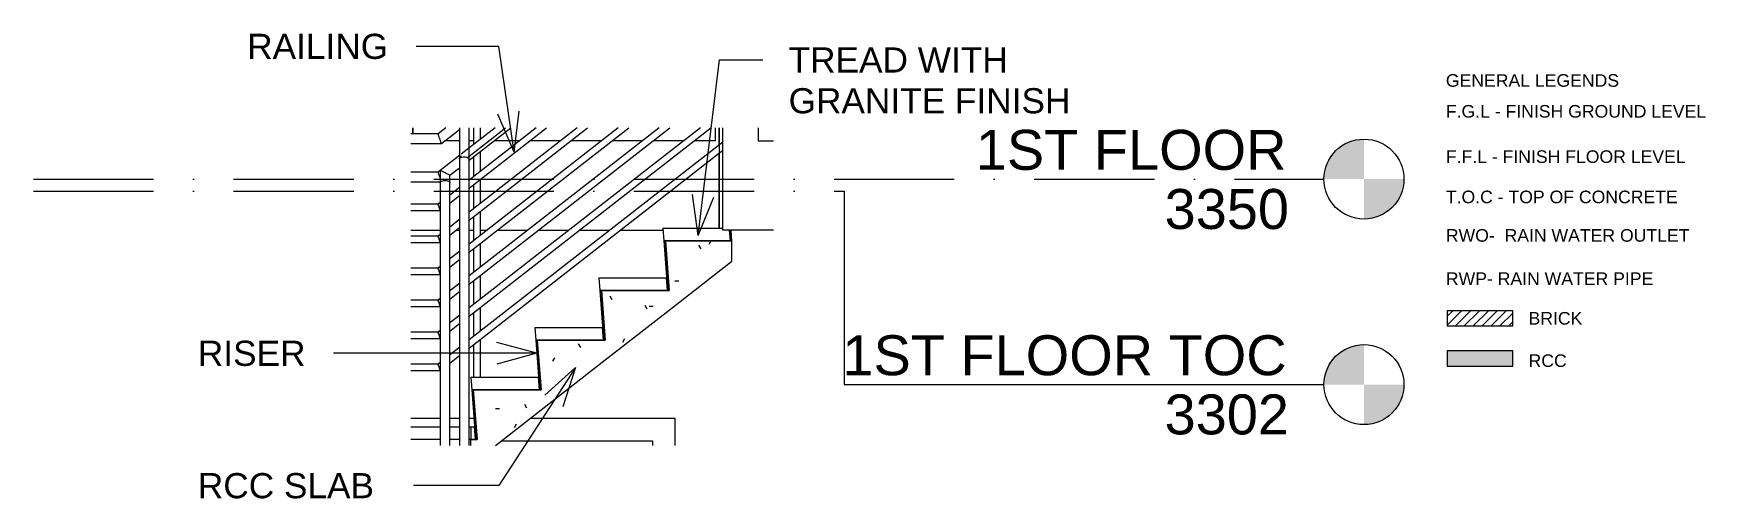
# Model space of a CAD drawing. Header units: millimetres. Extents: x -11864 to 89370, y -1600 to 12887.
# Drawn here: x 82738 to 89370, y 2081 to 3929 of the extents above; entities that cross this region are included whole.
import ezdxf

# ---------------------------------------------------------------- set-up
doc = ezdxf.new("R2010")
doc.units = ezdxf.units.MM
doc.linetypes.add('Dash Dot 3_16_', pattern=[793.75, 476.25, -158.75, 0, -158.75])
for name, color, linetype, lineweight in [('A-DETL-GENF-1', 55, 'Continuous', 9), ('A-DETL-GENF-2', 7, 'Continuous', 9), ('A-DETL-THIN', 8, 'Continuous', 9), ('A-FLOR-HRAL', 6, 'Continuous', 9), ('A-FLOR-LEVL', 7, 'Continuous', 9), ('A-FLOR-LEVL-1', 7, 'Dash Dot 3_16_', 9), ('A-GLAZ-2', 6, 'Continuous', 9), ('A-GLAZ-3', 6, 'Continuous', 18), ('A-GLAZ-CURT', 52, 'Continuous', 9), ('A-WALL-2', 4, 'Continuous', 18), ('G-ANNO-TEXT-1', 37, 'Continuous', 9), ('S-STRS', 2, 'Continuous', 9)]:
    doc.layers.add(name, color=color, linetype=linetype, lineweight=lineweight)
doc.styles.add('Arial_5', font='arial.ttf', dxfattribs={"height": 100})
doc.styles.add('Arial_6', font='arial.ttf', dxfattribs={"height": 158.7499999999999})
doc.styles.add('Arial_7', font='arial.ttf', dxfattribs={"height": 50})
pattern_1 = [(0, (85687.6143412523, 0), (406.4, 101.6), [16.764, -288.036, 16.764, -288.036, -1625.6]), (0, (85687.6143412523, 0), (406.4, 101.6), [-609.6, 16.764, -592.836, 16.764, -288.036, -711.2]), (0, (85687.6143412523, 0), (406.4, 101.6), [-1524, 16.764, -186.436, 16.764, -491.236]), (120, (85840.01434125229, 50.8), (-291.1881810244989, 301.1527240979959), [16.76399999999999, -288.0359999999999, 16.76399999999999, -288.0359999999999, -1625.599999999999]), (120, (85840.01434125229, 50.8), (-291.1881810244989, 301.1527240979959), [-609.5999999999998, 16.76399999999999, -592.8359999999998, 16.76399999999999, -288.0359999999999, -711.1999999999998]), (120, (85840.01434125229, 50.8), (-291.1881810244989, 301.1527240979959), [-1524, 16.76399999999999, -186.4359999999999, 16.76399999999999, -491.2359999999999]), (240, (85890.81434125229, 254), (-115.2118189755009, -402.7527240979958), [16.764, -288.036, 16.764, -288.036, -1625.6]), (240, (85890.81434125229, 254), (-115.2118189755009, -402.7527240979958), [-609.6, 16.764, -592.836, 16.764, -288.036, -711.2]), (240, (85890.81434125229, 254), (-115.2118189755009, -402.7527240979958), [-1524, 16.764, -186.436, 16.764, -491.236])]

# ---------------------------------------------------------------- blocks, each defined once
blk = doc.blocks.new('M_Casement Dbl with Trim - W2-222545-STAIRCASE PART DETAIL')
at = {"layer": 'A-GLAZ-2'}
for p, q in [((-7816.850000000107, 2399.950000000011), (-7934.281282186051, 2399.950000000011)), ((-7740.650000000108, 2399.950000000011), (-7778.750000000108, 2399.950000000011)), ((-7683.745136422925, 2399.950000000011), (-7702.550000000108, 2399.950000000011)), ((-6885.775000000229, 2399.950000000011), (-7460.019673719121, 2399.950000000011)), ((-6885.775000000229, 2291.975372663248), (-6885.775000000229, 2399.950000000011)), ((-7574.085918937238, 2310.950000000014), (-6974.775000000229, 2310.950000000014)), ((-6974.775000000229, 2310.950000000014), (-6974.775000000229, 2291.975372663247))]:
    blk.add_line(p, q, dxfattribs=at)
blk = doc.blocks.new('Railing - 1_-233163-STAIRCASE PART DETAIL')
at = {"layer": 'A-FLOR-HRAL'}
blk.add_line((-6710.519214891526, 3553.976655536882), (-6710.519214891526, 3155.576470588236), dxfattribs=at)
blk = doc.blocks.new('Railing - Railing-233095-STAIRCASE PART DETAIL')
at = {"layer": 'A-FLOR-HRAL'}
for p, q in [((-7599.217067754664, 3553.976655536884), (-7734.300000000115, 3448.578420091722)), ((-7710.292899757567, 3435.093071843545), (-7557.926562566854, 3553.976655536884)), ((-7702.659736010303, 3060.048835287912), (-7069.620501576913, 3553.976655536884)), ((-7110.911006764724, 3553.976655536884), (-7702.650153869012, 3092.273160418119)), ((-7702.621962857621, 3187.0783077281), (-7232.38918857356, 3553.976655536884)), ((-7273.679693761373, 3553.976655536884), (-7702.612380716328, 3219.302632858297)), ((-7702.584189704937, 3314.107780168279), (-7395.157875570206, 3553.976655536884)), ((-7436.448380758016, 3553.976655536884), (-7702.574607563643, 3346.332105298476)), ((-7702.550000000114, 2933.134456629169), (-6906.851814580272, 3553.976655536884)), ((-6948.142319768082, 3553.976655536884), (-7702.550000000114, 2965.351305309402)), ((-7702.550000000114, 2806.134456629163), (-6744.083127583626, 3553.976655536884)), ((-6785.373632771431, 3553.976655536884), (-7702.550000000114, 2838.351305309405)), ((-6695.860575423958, 3496.819071132236), (-7702.550000000114, 2711.351305309403)), ((-7702.550000000114, 2679.134456629165), (-6695.860575423958, 3464.602222451998))]:
    blk.add_line(p, q, dxfattribs=at)
at = {"layer": 'A-FLOR-HRAL', "flags": 128}
blk.add_lwpolyline([(-7734.300000000112, 3435.989763987362), (-7734.300000000112, 3436.639162757419), (-7734.300000000112, 3440.524207921662), (-7734.300000000112, 3442.160004930829)], dxfattribs=at)
blk.add_blockref('Railing - 1_-233163-STAIRCASE PART DETAIL', (0, 0))
blk = doc.blocks.new('Railing - 1_-233177-STAIRCASE PART DETAIL')
at = {"layer": 'A-FLOR-HRAL'}
for p, q in [((-7683.500000000025, 3488.188460307678), (-7683.500000000025, 3553.976655536886)), ((-7658.100000000024, 3553.976655536886), (-7658.100000000024, 3508.033344614224)), ((-7658.100000000024, 3459.708071593871), (-7658.100000000024, 3380.993480415621)), ((-7683.500000000025, 3361.188460307676), (-7683.500000000025, 3439.889763419726)), ((-7683.500000000025, 3234.188460307679), (-7683.500000000025, 3328.99818775984)), ((-7658.100000000024, 3348.816495933981), (-7658.100000000024, 3253.993480415619)), ((-7683.500000000025, 3107.188460307678), (-7683.500000000025, 3201.998187759842)), ((-7658.100000000024, 3221.816495933983), (-7658.100000000024, 3126.993480415618)), ((-7683.500000000025, 2980.188460307676), (-7683.500000000025, 3074.998187759841)), ((-7658.100000000024, 3094.816495933982), (-7658.100000000024, 2999.993480415616)), ((-7683.500000000025, 2853.188460307679), (-7683.500000000025, 2947.998187759844)), ((-7658.100000000024, 2967.816495933985), (-7658.100000000024, 2872.993480415619)), ((-7683.500000000025, 2726.188460307678), (-7683.500000000025, 2820.998187759842)), ((-7658.100000000024, 2840.816495933983), (-7658.100000000024, 2745.993480415618)), ((-7683.500000000025, 2563.905882352946), (-7683.500000000025, 2693.998187759841)), ((-7658.100000000024, 2713.816495933982), (-7658.100000000024, 2563.905882352946))]:
    blk.add_line(p, q, dxfattribs=at)
blk = doc.blocks.new('Railing - 1_-V20-STAIRCASE PART DETAIL')
at = {"layer": 'A-FLOR-HRAL'}
for p, q in [((-6710.519214891527, 3485.381691825858), (-6710.519214891527, 3553.976655536882)), ((-6710.519214891527, 3155.576470588236), (-6710.519214891527, 3453.178131211821))]:
    blk.add_line(p, q, dxfattribs=at)
blk = doc.blocks.new('Railing - Railing-233099-STAIRCASE PART DETAIL')
at = {"layer": 'A-FLOR-HRAL'}
for p, q in [((-7740.616566222252, 3316.649929698312), (-7778.764176749552, 3286.885319401572)), ((-7825.47513688734, 3250.439169672411), (-7934.281282186056, 3250.439169672411)), ((-7816.827225187834, 3257.186688535544), (-7825.47513688734, 3250.439169672407)), ((-7778.773505970051, 3254.661191612404), (-7740.606988526281, 3284.440553999589)), ((-7934.281282186056, 3225.039169672413), (-7816.817918146418, 3225.039169672413)), ((-7740.578810593197, 3189.679388465714), (-7778.800952879175, 3159.856624886992)), ((-7825.47513688734, 3123.43916967241), (-7934.281282186056, 3123.43916967241)), ((-7816.790465669178, 3130.215370089445), (-7825.47513688734, 3123.43916967241)), ((-7778.810282099675, 3127.632497097829), (-7740.569232897229, 3157.470012766987)), ((-7934.281282186056, 3098.039169672411), (-7816.781150324155, 3098.039169672411)), ((-7740.541054964144, 3062.708847233112), (-7778.837729008801, 3032.827930372413)), ((-7825.47513688734, 2996.439169672413), (-7934.281282186056, 2996.439169672413)), ((-7816.753706150524, 3003.244051643345), (-7825.47513688734, 2996.439169672413)), ((-7778.847058229298, 3000.603802583245), (-7740.650000000116, 3030.406994367956)), ((-7934.281282186056, 2971.03916967241), (-7816.744382501889, 2971.03916967241)), ((-7740.650000000116, 2935.623843048193), (-7778.750000000112, 2905.896380786984)), ((-7825.47513688734, 2869.439169672411), (-7934.281282186056, 2869.439169672411)), ((-7816.850000000114, 2876.168918525766), (-7825.47513688734, 2869.439169672411)), ((-7778.750000000112, 2873.679532106746), (-7740.841926470902, 2903.257244055163)), ((-7934.281282186056, 2844.039169672413), (-7816.850000000114, 2844.039169672413)), ((-7740.650000000116, 2808.623843048192), (-7778.750000000112, 2778.896380786983)), ((-7825.47513688734, 2742.439169672406), (-7934.281282186056, 2742.439169672406)), ((-7816.850000000114, 2749.168918525765), (-7825.47513688734, 2742.43916967241)), ((-7778.750000000112, 2746.67953210674), (-7740.650000000116, 2776.406994367954)), ((-7934.281282186056, 2717.039169672411), (-7816.850000000114, 2717.039169672411)), ((-7740.650000000116, 2681.623843048194), (-7778.750000000112, 2651.896380786985)), ((-7825.47513688734, 2615.439169672413), (-7934.281282186056, 2615.439169672413)), ((-7934.281282186056, 2590.03916967241), (-7816.850000000114, 2590.03916967241)), ((-7816.850000000114, 2622.168918525768), (-7825.47513688734, 2615.439169672413)), ((-7778.750000000112, 2619.679532106748), (-7740.650000000116, 2649.406994367956))]:
    blk.add_line(p, q, dxfattribs=at)
for points in [[(-7821.106752993097, 3237.739169672407), (-7821.496468300676, 3238.847453747422), (-7822.246411812594, 3241.063918124031), (-7823.317099852377, 3244.162135215999), (-7824.230858419207, 3246.822559046418), (-7824.93346767604, 3248.864183359182), (-7825.374577390593, 3250.146861319679), (-7825.475492234018, 3250.440245346411), (-7825.475136887336, 3250.439169672408)], [(-7816.88854434003, 3225.475926141457), (-7816.987196119439, 3225.762763575134), (-7817.27946700693, 3226.6124265871), (-7817.982800699811, 3228.656243848519), (-7818.89636490575, 3231.316079326857), (-7819.967105953044, 3234.414456878484), (-7820.717037685519, 3236.630885597392), (-7821.106752993096, 3237.739169672408)], [(-7821.106752993098, 3110.739169672409), (-7821.496468300676, 3111.847453747425), (-7822.246411812594, 3114.063918124037), (-7823.317099852376, 3117.162135216002), (-7824.230858419209, 3119.822559046421), (-7824.933467676041, 3121.864183359186), (-7825.374577390588, 3123.14686131968), (-7825.475492234016, 3123.440245346409), (-7825.475136887336, 3123.439169672406)], [(-7816.888544340031, 3098.475926141459), (-7816.987196119441, 3098.762763575135), (-7817.27946700693, 3099.6124265871), (-7817.982800699811, 3101.656243848517), (-7818.89636490575, 3104.316079326858), (-7819.967105953049, 3107.414456878483), (-7820.71703768552, 3109.630885597394), (-7821.106752993096, 3110.739169672409)], [(-7821.106752993098, 2983.739169672409), (-7821.496468300676, 2984.847453747425), (-7822.246411812594, 2987.063918124036), (-7823.317099852376, 2990.162135216003), (-7824.230858419209, 2992.822559046421), (-7824.933467676041, 2994.864183359185), (-7825.374577390588, 2996.146861319681), (-7825.475492234016, 2996.440245346412), (-7825.475136887336, 2996.439169672409)], [(-7816.888544340031, 2971.475926141459), (-7816.987196119441, 2971.762763575135), (-7817.27946700693, 2972.612426587099), (-7817.982800699811, 2974.656243848518), (-7818.89636490575, 2977.316079326857), (-7819.967105953049, 2980.414456878484), (-7820.71703768552, 2982.630885597392), (-7821.106752993096, 2983.739169672409)], [(-7821.106752993097, 2856.739169672407), (-7821.496468300676, 2857.847453747424), (-7822.246411812595, 2860.063918124034), (-7823.317099852376, 2863.162135216001), (-7824.230858419209, 2865.82255904642), (-7824.933467676037, 2867.864183359184), (-7825.374577390591, 2869.146861319682), (-7825.475492234018, 2869.440245346411), (-7825.475136887336, 2869.439169672408)], [(-7816.88854434003, 2844.475926141457), (-7816.987196119441, 2844.762763575133), (-7817.279467006933, 2845.612426587099), (-7817.982800699812, 2847.656243848518), (-7818.89636490575, 2850.316079326855), (-7819.967105953049, 2853.414456878484), (-7820.71703768552, 2855.630885597392), (-7821.106752993096, 2856.739169672407)], [(-7821.106752993097, 2729.739169672408), (-7821.496468300676, 2730.847453747424), (-7822.246411812595, 2733.063918124035), (-7823.317099852376, 2736.162135216002), (-7824.230858419209, 2738.822559046421), (-7824.933467676037, 2740.864183359184), (-7825.374577390591, 2742.14686131968), (-7825.475492234018, 2742.44024534641), (-7825.475136887336, 2742.439169672407)], [(-7816.88854434003, 2717.475926141456), (-7816.987196119441, 2717.762763575133), (-7817.279467006933, 2718.612426587098), (-7817.982800699812, 2720.656243848518), (-7818.89636490575, 2723.316079326855), (-7819.967105953049, 2726.414456878484), (-7820.71703768552, 2728.630885597393), (-7821.106752993096, 2729.739169672408)], [(-7821.106752993097, 2602.739169672408), (-7821.496468300676, 2603.847453747424), (-7822.246411812595, 2606.063918124035), (-7823.317099852376, 2609.162135216003), (-7824.230858419209, 2611.822559046421), (-7824.933467676037, 2613.864183359184), (-7825.374577390591, 2615.14686131968), (-7825.475492234018, 2615.440245346411), (-7825.475136887336, 2615.439169672408)], [(-7816.888544340031, 2590.47592614146), (-7816.987196119441, 2590.762763575136), (-7817.27946700693, 2591.612426587101), (-7817.982800699811, 2593.656243848519), (-7818.89636490575, 2596.316079326856), (-7819.967105953049, 2599.414456878485), (-7820.71703768552, 2601.630885597392), (-7821.106752993096, 2602.739169672408)]]:
    blk.add_open_spline(points, degree=3, dxfattribs=at)
for name in ['Railing - 1_-233177-STAIRCASE PART DETAIL', 'Railing - 1_-V20-STAIRCASE PART DETAIL']:
    blk.add_blockref(name, (0, 0))
blk = doc.blocks.new('Top Rail Type - Top Rail_Internal_-233107-STAIRCASE PART DETAIL')
at = {"layer": 'A-FLOR-HRAL'}
for p, q in [((-7740.650000000118, 3553.976655536884), (-7740.650000000118, 3427.126295305894)), ((-7702.550000000116, 3427.126295305894), (-7702.550000000116, 3553.976655536884)), ((-7740.650000000118, 3429.086273032891), (-7740.650000000113, 2291.975372663248)), ((-7702.550000000111, 2291.975372663248), (-7702.550000000116, 3429.086273032891))]:
    blk.add_line(p, q, dxfattribs=at)
at = {"layer": 'A-FLOR-HRAL', "flags": 128}
blk.add_lwpolyline([(-7740.650000000112, 3429.086273032886), (-7740.000886990919, 3431.500192375795), (-7738.097783942205, 3433.749607104678), (-7735.070384181715, 3435.681223323092), (-7731.125000000112, 3437.163404577896), (-7726.530502809315, 3438.095142666001), (-7721.600000000111, 3438.41294117647), (-7716.669497190908, 3438.095142666001), (-7712.075000000112, 3437.163404577896), (-7708.129615818508, 3435.68122332309), (-7705.102216058019, 3433.749607104678), (-7703.199113009304, 3431.500192375795), (-7702.550000000111, 3429.086273032886)], dxfattribs=at)
blk = doc.blocks.new('Handrail Type - Handrail_Internal_-233120-STAIRCASE PART DETAIL')
at = {"layer": 'A-FLOR-HRAL'}
for p, q in [((-7702.551207622901, 3425.025090043359), (-7537.281309972948, 3553.976655536884)), ((-7740.650000000118, 3443.623843048186), (-7816.850000000116, 3384.168918525763)), ((-7816.850000000116, 3384.168918525763), (-7816.850000000116, 3333.893354129426)), ((-7778.750000000116, 3365.57110776662), (-7740.639955307351, 3395.306407382823)), ((-7816.850000000116, 3335.853331856418), (-7816.850000000111, 2291.975372663248)), ((-7778.750000000114, 3333.893354129426), (-7778.750000000114, 3365.571107766616)), ((-7778.750000000112, 2291.975372663248), (-7778.750000000114, 3335.853331856418))]:
    blk.add_line(p, q, dxfattribs=at)
at = {"layer": 'A-FLOR-HRAL', "flags": 128}
for points in [[(-7797.800000000113, 3374.870013146189), (-7802.730502809315, 3377.276746957028), (-7807.325000000113, 3379.519465835974), (-7811.270384181717, 3381.445332197696), (-7814.297783942206, 3382.923101432285), (-7816.20088699092, 3383.852066008535), (-7816.850000000111, 3384.168918525759)], [(-7816.850000000111, 3335.853331856417), (-7816.200886990919, 3338.267251199326), (-7814.297783942205, 3340.516665928209), (-7811.270384181716, 3342.448282146622), (-7807.325000000112, 3343.930463401427), (-7802.730502809315, 3344.862201489532), (-7797.800000000111, 3345.180000000001), (-7792.869497190908, 3344.862201489532), (-7788.275000000112, 3343.930463401427), (-7784.329615818508, 3342.448282146621), (-7781.302216058019, 3340.516665928209), (-7779.399113009305, 3338.267251199327), (-7778.750000000112, 3335.853331856417)], [(-7778.750000000113, 3365.571107766618), (-7779.399113009305, 3365.887960283842), (-7781.302216058019, 3366.816924860093), (-7784.329615818508, 3368.294694094682), (-7788.275000000112, 3370.220560456403), (-7792.869497190909, 3372.463279335349), (-7797.800000000113, 3374.870013146189)]]:
    blk.add_lwpolyline(points, dxfattribs=at)
blk = doc.blocks.new('Top Rail Type - Top Rail_Internal_-233133-STAIRCASE PART DETAIL')
at = {"layer": 'A-FLOR-HRAL'}
for p, q in [((-7825.47513688734, 3529.839169672413), (-7934.281282186056, 3529.839169672413)), ((-7794.539492150646, 3553.976655536884), (-7825.47513688734, 3529.839169672413)), ((-7812.369985204623, 3491.739169672413), (-7740.650000000118, 3547.698570027838)), ((-7934.281282186056, 3491.739169672413), (-7812.369985204623, 3491.739169672413))]:
    blk.add_line(p, q, dxfattribs=at)
blk.add_open_spline([(-7818.922561045977, 3510.78916967241), (-7819.507134007345, 3512.451595784935), (-7820.632049275226, 3515.776292349854), (-7822.238081334891, 3520.423617987797), (-7823.608719185145, 3524.414253733436), (-7824.662633070388, 3527.476690202572), (-7825.324297642222, 3529.400707143322), (-7825.475669907363, 3529.840783183416), (-7825.47513688734, 3529.839169672411)], degree=3, dxfattribs=at)
blk.add_open_spline([(-7812.369985204617, 3491.73916967241), (-7812.371051244662, 3491.742396694417), (-7812.829965220288, 3493.07714641374), (-7814.236632606047, 3497.164780936568), (-7815.606978914961, 3501.15453415409), (-7817.2130904859, 3505.802100481517), (-7818.337988084611, 3509.126743559884), (-7818.922561045976, 3510.78916967241)], degree=3, knots=[0.5, 0.5, 0.5, 0.5, 0.6666666666666667, 0.75, 0.8333333333333334, 0.9166666666666667, 1, 1, 1, 1], dxfattribs=at)
blk = doc.blocks.new('Handrail Type - Handrail_Internal_-233147-STAIRCASE PART DETAIL')
at = {"layer": 'A-FLOR-HRAL'}
for p, q in [((-7816.850000000116, 3384.168918525768), (-7825.290666328912, 3377.583102521858)), ((-7825.290666328912, 3377.583102521858), (-7934.281282186056, 3377.583102521858)), ((-7934.281282186056, 3339.483102521862), (-7816.850000000116, 3339.483102521862))]:
    blk.add_line(p, q, dxfattribs=at)
for points in [[(-7818.738090487549, 3358.533102521856), (-7819.322663448917, 3360.195528634382), (-7820.447578716796, 3363.520225199301), (-7822.053610776462, 3368.167550837243), (-7823.424248626717, 3372.158186582884), (-7824.478162511965, 3375.220623052021), (-7825.139827083787, 3377.144639992769), (-7825.291199348928, 3377.584716032863), (-7825.290666328908, 3377.583102521858)], [(-7817.042159065327, 3353.60259971265), (-7817.591068726828, 3355.208354870146), (-7818.153517526181, 3356.870676409329), (-7818.738090487549, 3358.533102521856)]]:
    blk.add_open_spline(points, degree=3, dxfattribs=at)
blk = doc.blocks.new('System Panel - Glazed-246272-STAIRCASE PART DETAIL')
at = {"layer": 'A-GLAZ-CURT'}
for p, q in [((-6556.160575423956, 3553.97665553688), (-6556.160575423956, 3502.4)), ((-6556.160575423956, 3502.4), (-6495.32040983198, 3502.4))]:
    blk.add_line(p, q, dxfattribs=at)
blk = doc.blocks.new('System Panel - Glazed-V21-STAIRCASE PART DETAIL')
at = {"layer": 'A-GLAZ-CURT'}
blk.add_line((-7926.010575728761, 3553.97665553688), (-7926.010575728761, 3529.777581140342), dxfattribs=at)
blk = doc.blocks.new('System Panel - Glazed-260892-STAIRCASE PART DETAIL')
at = {"layer": 'A-GLAZ-CURT'}
blk.add_line((-7926.010575728761, 3529.777581140342), (-7926.010575728761, 3553.97665553688), dxfattribs=at)
blk = doc.blocks.new('Level - Level Head - Circle-50818-STAIRCASE PART DETAIL')
at = {"layer": 'A-FLOR-LEVL'}
h = blk.add_hatch(color=256, dxfattribs=at)
edge = h.paths.add_edge_path(flags=0)
edge.add_line((-4153.574212251668, 3350.00000000068), (-4312.324212251668, 3350.00000000068))
edge.add_arc((-4153.574212251668, 3350.00000000068), 158.7499999999998, 90.00000000000028, 180.0000000000003, ccw=False)
edge.add_line((-4153.574212251668, 3508.750000000679), (-4153.574212251668, 3350.00000000068))
h = blk.add_hatch(color=256, dxfattribs=at)
edge = h.paths.add_edge_path(flags=0)
edge.add_line((-4153.574212251668, 3191.25000000068), (-4153.574212251668, 3350.000000000679))
edge.add_line((-4153.574212251668, 3350.000000000679), (-3994.824212251667, 3350.000000000679))
edge.add_arc((-4153.574212251668, 3350.00000000068), 158.7500000000005, 270, 359.99999999999983, ccw=False)
blk.add_circle((-4153.574212251668, 3350.00000000068), 158.7500000000006, dxfattribs=at)

msp = doc.modelspace()

# ---------------------------------------------------------------- hatches: boundary and pattern name
at = {"layer": 'A-DETL-GENF-1'}
msp.add_hatch(color=256, dxfattribs=at).paths.add_polyline_path([(88605.0988811929, 2607.512831016565), (88605.0988811929, 2667.512831016565), (88345.0988811929, 2667.512831016565), (88345.0988811929, 2607.512831016565)], flags=0)
at = {"layer": 'A-DETL-GENF-2'}
h = msp.add_hatch(dxfattribs=at)
h.set_pattern_fill('FP_10', color=256, style=0, pattern_type=2)
h.set_pattern_definition([(45, (86564.80635848602, 0), (-17.67766952966369, 17.67766952966369), [])])
h.paths.add_polyline_path([(88605.0988811929, 2767.512831016565), (88605.0988811929, 2827.512831016566), (88345.0988811929, 2827.512831016566), (88345.0988811929, 2767.512831016565)], flags=0)
at = {"layer": 'S-STRS'}
h = msp.add_hatch(dxfattribs=at)
h.set_pattern_fill('FP_9', color=256, style=0, pattern_type=2)
h.set_pattern_definition(pattern_1)
h.paths.add_polyline_path([(85259.5396759757, 2829.889476464817), (85508.62046108433, 3024.234348887645), (85508.62046108433, 3104.77647058824), (85244.5576447257, 3104.77647058824), (85259.5396759757, 2907.552941176473)], flags=0)
h = msp.add_hatch(dxfattribs=at)
h.set_pattern_fill('FP_9', color=256, style=0, pattern_type=2)
h.set_pattern_definition(pattern_1)
h.paths.add_polyline_path([(85005.5396759757, 2631.706394723388), (85259.5396759757, 2829.889476464817), (85259.5396759757, 2907.552941176473), (84990.55764472573, 2907.552941176473), (85005.5396759757, 2710.32941176471)], flags=0)
h = msp.add_hatch(dxfattribs=at)
h.set_pattern_fill('FP_9', color=256, style=0, pattern_type=2)
h.set_pattern_definition(pattern_1)
h.paths.add_polyline_path([(84751.53967597571, 2433.523312981984), (85005.5396759757, 2631.706394723388), (85005.5396759757, 2710.32941176471), (84736.55764472572, 2710.32941176471), (84751.53967597571, 2513.105882352942)], flags=0)
h = msp.add_hatch(dxfattribs=at)
h.set_pattern_fill('FP_9', color=256, style=0, pattern_type=2)
h.set_pattern_definition(pattern_1)
h.paths.add_polyline_path([(84497.53967597574, 2291.975372663248), (84570.12572012721, 2291.975372663248), (84751.53967597571, 2433.523312981989), (84751.53967597571, 2513.105882352942), (84482.55764472575, 2513.105882352942), (84497.53967597574, 2315.88235294118)], flags=0)

# ---------------------------------------------------------------- linework, layer by layer
at = {"layer": 'A-DETL-THIN'}
for p, q in [((88605.0988811929, 2827.512831016561), (88345.0988811929, 2827.512831016561)), ((88345.0988811929, 2827.512831016561), (88345.0988811929, 2767.512831016561)), ((88605.0988811929, 2767.512831016561), (88605.0988811929, 2827.512831016561)), ((88345.0988811929, 2767.512831016561), (88605.0988811929, 2767.512831016561)), ((88605.0988811929, 2667.512831016561), (88345.0988811929, 2667.512831016561)), ((88345.0988811929, 2667.512831016561), (88345.0988811929, 2607.512831016562)), ((88605.0988811929, 2607.512831016562), (88605.0988811929, 2667.512831016561)), ((88345.0988811929, 2607.512831016562), (88605.0988811929, 2607.512831016562))]:
    msp.add_line(p, q, dxfattribs=at)
at = {"layer": 'A-FLOR-LEVL'}
for p, q in [((85953.57689602236, 3302.000000000448), (85953.57689602236, 2534.073368992944)), ((85953.57689602236, 2534.073368992944), (87856.20612900062, 2534.073368992944))]:
    msp.add_line(p, q, dxfattribs=at)
at = {"layer": 'A-FLOR-LEVL-1'}
for p, q in [((82738.16104808071, 3350.000000000716), (87856.20612900062, 3350.000000000681)), ((82738.16104808073, 3302.000000000448), (85953.57689602236, 3302.000000000448))]:
    msp.add_line(p, q, dxfattribs=at)
at = {"layer": 'A-WALL-2'}
for p, q in [((85442.51976582833, 3553.97665553688), (85442.51976582833, 3502.4)), ((85472.66976582834, 3146.8), (85472.66976582834, 3553.976655536881)), ((84427.88034125218, 3502.4), (84369.82373679348, 3502.4)), ((84485.3208542772, 3502.4), (84465.98034125219, 3502.4)), ((84665.97909040439, 3502.4), (84565.14616118945, 3502.4)), ((84828.74777740103, 3502.4), (84707.2695955922, 3502.4)), ((84991.51646439768, 3502.4), (84870.03828258884, 3502.4)), ((85154.28515139432, 3502.4), (85032.8069695855, 3502.4)), ((85317.05383839096, 3502.4), (85195.57565658214, 3502.4)), ((85442.51976582833, 3502.4), (85358.43724059286, 3502.4)), ((84234.24905906623, 3146.8), (84351.73507416008, 3146.8)), ((84414.28595899823, 3146.8), (84427.96428116225, 3146.8)), ((84465.89640134212, 3146.8), (84485.21077747467, 3146.8)), ((84510.2532317839, 3146.8), (84535.76414080706, 3146.8)), ((84577.05464599488, 3146.8), (84698.5328278037, 3146.8)), ((84739.82333299152, 3146.8), (84861.30151480036, 3146.8)), ((84902.59201998817, 3146.8), (85024.070201797, 3146.8)), ((85065.36070698482, 3146.8), (85234.9970434302, 3146.8)), ((85673.20993142031, 3146.8), (85472.66976582834, 3146.8))]:
    msp.add_line(p, q, dxfattribs=at)
at = {"layer": 'G-ANNO-TEXT-1'}
for p, q in [((84259.53428847929, 3877.378874533279), (84256.38845514596, 3877.378874533279)), ((84584.46721253736, 3877.378874533278), (84259.53428847929, 3877.378874533279)), ((84644.50916589591, 3457.085201023394), (84584.46721253736, 3877.378874533278)), ((85374.655504576, 3126.504570018711), (85459.72033857855, 3823.376270116903)), ((85459.72033857855, 3823.376270116903), (85631.56818346401, 3823.376270116903)), ((84644.50916589591, 3457.085201023394), (84579.9491090226, 3608.224052203441)), ((84644.50916589591, 3457.085201023394), (84664.16794216388, 3620.255314080767)), ((85374.655504576, 3126.504570018711), (85351.66729224434, 3289.239002064618)), ((85374.655504576, 3126.504570018711), (85436.11434473215, 3278.930828406731)), ((83931.85535815397, 2658.264885503913), (83928.41785815397, 2658.264885503913)), ((84078.15825312404, 2658.264885503913), (83931.85535815397, 2658.264885503913)), ((84735.21345405701, 2658.264885503913), (84078.15825312404, 2658.264885503913)), ((84735.21345405701, 2658.264885503913), (84576.46345405701, 2700.801819802353)), ((84735.21345405701, 2658.264885503913), (84576.46345405701, 2615.727951205472)), ((84888.62984589467, 2601.665663404465), (84583.7619752284, 2132.567492230629)), ((84888.62984589467, 2601.665663404465), (84766.45569248628, 2491.736461103836)), ((84888.62984589467, 2601.665663404465), (84837.78852650746, 2445.377104890166)), ((84249.35535815397, 2132.567492230629), (84245.91785815397, 2132.567492230629)), ((84583.7619752284, 2132.567492230629), (84249.35535815397, 2132.567492230629))]:
    msp.add_line(p, q, dxfattribs=at)
at = {"layer": 'S-STRS'}
for p, q in [((85234.33034125215, 3155.576470588236), (85472.66976582834, 3155.576470588236)), ((85234.33034125216, 3155.576470588236), (85238.18934930139, 3104.776470588236)), ((85499.0598597888, 3146.800000000001), (85502.25216566001, 3104.776470588236)), ((85502.25216566001, 3104.776470588236), (85499.0598597888, 3146.800000000002)), ((85508.62046108433, 3104.776470588236), (85505.42815521311, 3146.800000000001)), ((85238.18934930139, 3104.776470588235), (85253.1713805514, 2907.552941176471)), ((85244.5576447257, 3104.776470588236), (85238.18934930139, 3104.776470588236)), ((85502.25216566001, 3104.776470588236), (85238.18934930139, 3104.776470588236)), ((85244.5576447257, 3104.776470588236), (85508.62046108433, 3104.776470588236)), ((85244.5576447257, 3104.776470588236), (85259.53967597571, 2907.552941176471)), ((85259.53967597571, 2907.552941176471), (85244.5576447257, 3104.776470588236)), ((85502.25216566001, 3104.776470588236), (85508.62046108433, 3104.776470588236)), ((85508.62046108433, 3024.234348887643), (85508.62046108433, 3104.776470588236)), ((85259.53967597571, 2829.889476464817), (85508.62046108433, 3024.234348887642)), ((84980.33034125218, 2958.352941176471), (85249.31237250216, 2958.352941176471)), ((84980.33034125218, 2958.352941176472), (84984.18934930142, 2907.552941176471)), ((85253.1713805514, 2907.552941176471), (85249.31237250216, 2958.352941176471)), ((84984.18934930142, 2907.552941176471), (84999.17138055142, 2710.329411764706)), ((84990.55764472573, 2907.552941176471), (84984.18934930142, 2907.552941176471)), ((85253.1713805514, 2907.552941176471), (84984.18934930142, 2907.552941176471)), ((84990.55764472573, 2907.552941176471), (85259.53967597571, 2907.552941176471)), ((84990.55764472573, 2907.552941176471), (85005.53967597573, 2710.329411764706)), ((85005.53967597573, 2710.329411764706), (84990.55764472573, 2907.552941176471)), ((85253.1713805514, 2907.552941176471), (85259.53967597571, 2907.552941176471)), ((85005.5396759757, 2631.706394723389), (85259.53967597571, 2829.889476464817)), ((84726.33034125216, 2761.129411764706), (84995.31237250214, 2761.129411764706)), ((84726.33034125216, 2761.129411764707), (84730.1893493014, 2710.329411764706)), ((84999.17138055139, 2710.329411764706), (84995.31237250214, 2761.129411764706)), ((84730.1893493014, 2710.329411764706), (84745.17138055142, 2513.105882352942)), ((84736.55764472572, 2710.329411764706), (84730.1893493014, 2710.329411764706)), ((84999.17138055139, 2710.329411764706), (84730.1893493014, 2710.329411764706)), ((84736.55764472572, 2710.329411764706), (85005.5396759757, 2710.329411764706)), ((84736.55764472572, 2710.329411764706), (84751.53967597573, 2513.105882352942)), ((84751.53967597573, 2513.105882352942), (84736.55764472572, 2710.329411764706)), ((84999.17138055142, 2710.329411764706), (85005.53967597573, 2710.329411764706)), ((84751.53967597573, 2433.523312981986), (85005.5396759757, 2631.706394723389)), ((84472.3303412522, 2563.905882352941), (84741.31237250217, 2563.905882352941)), ((84472.3303412522, 2563.905882352942), (84476.18934930144, 2513.105882352942)), ((84745.17138055142, 2513.105882352942), (84741.31237250217, 2563.905882352941)), ((84476.18934930144, 2513.105882352942), (84491.17138055143, 2315.882352941177)), ((84482.55764472575, 2513.105882352942), (84476.18934930144, 2513.105882352942)), ((84745.17138055142, 2513.105882352942), (84476.18934930144, 2513.105882352942)), ((84482.55764472575, 2513.105882352942), (84497.53967597574, 2315.882352941177)), ((84482.55764472575, 2513.105882352942), (84519.38159544695, 2513.105882352942)), ((84497.53967597574, 2315.882352941177), (84482.55764472575, 2513.105882352942)), ((84519.38159544695, 2513.105882352942), (84751.53967597573, 2513.105882352942)), ((84745.17138055142, 2513.105882352942), (84751.53967597573, 2513.105882352942)), ((84570.12572012721, 2291.975372663247), (84751.53967597573, 2433.523312981986)), ((84234.24905906623, 2366.682352941177), (84351.68034125218, 2366.682352941177)), ((84389.78034125219, 2366.682352941177), (84427.88034125218, 2366.682352941177)), ((84465.98034125219, 2366.682352941177), (84472.33034125218, 2366.682352941177)), ((84472.33034125218, 2366.682352941177), (84487.31237250219, 2366.682352941177)), ((84472.33034125218, 2366.682352941177), (84472.33034125218, 2315.882352941177)), ((84491.17138055143, 2315.882352941177), (84487.31237250219, 2366.682352941177)), ((84351.68034125218, 2315.882352941177), (84234.24905906623, 2315.882352941177)), ((84351.68034125218, 2315.882352941177), (84234.24905906623, 2315.882352941177)), ((84427.88034125218, 2315.882352941177), (84389.78034125219, 2315.882352941177)), ((84427.88034125218, 2315.882352941177), (84389.78034125219, 2315.882352941177)), ((84472.33034125218, 2315.882352941177), (84465.98034125219, 2315.882352941177)), ((84472.33034125218, 2315.882352941177), (84465.98034125219, 2315.882352941177)), ((84472.33034125218, 2315.882352941177), (84497.53967597574, 2315.882352941177)), ((84472.33034125218, 2291.975372663245), (84472.33034125218, 2315.882352941177)), ((84491.17138055143, 2315.882352941177), (84472.33034125218, 2315.882352941177)), ((84491.17138055143, 2315.882352941177), (84497.53967597574, 2315.882352941177))]:
    msp.add_line(p, q, dxfattribs=at)

# ---------------------------------------------------------------- block references
at = {"layer": 'A-FLOR-HRAL'}
for name in ['Railing - Railing-233099-STAIRCASE PART DETAIL', 'Top Rail Type - Top Rail_Internal_-233133-STAIRCASE PART DETAIL', 'Handrail Type - Handrail_Internal_-233120-STAIRCASE PART DETAIL', 'Top Rail Type - Top Rail_Internal_-233107-STAIRCASE PART DETAIL', 'Railing - Railing-233095-STAIRCASE PART DETAIL', 'Handrail Type - Handrail_Internal_-233147-STAIRCASE PART DETAIL']:
    msp.add_blockref(name, (92168.53034125229, 0), dxfattribs=at)
at = {"layer": 'A-FLOR-LEVL'}
for p in [(92168.53034125229, 0), (92168.53034125229, -815.9266310077387)]:
    msp.add_blockref('Level - Level Head - Circle-50818-STAIRCASE PART DETAIL', p, dxfattribs=at)
at = {"layer": 'A-GLAZ-3'}
msp.add_blockref('M_Casement Dbl with Trim - W2-222545-STAIRCASE PART DETAIL', (92168.53034125229, 0), dxfattribs=at)
at = {"layer": 'A-GLAZ-CURT'}
for name in ['System Panel - Glazed-V21-STAIRCASE PART DETAIL', 'System Panel - Glazed-260892-STAIRCASE PART DETAIL', 'System Panel - Glazed-246272-STAIRCASE PART DETAIL']:
    msp.add_blockref(name, (92168.53034125229, 0), dxfattribs=at)

# ---------------------------------------------------------------- texts
at = {"layer": 'A-FLOR-LEVL', "char_height": 158.7499999999999, "attachment_point": 1, "style": 'Arial_6'}
for s, insert, width in [('1ST FLOOR', (86475.55249780539, 3545.807240293279), 1491.138749999999), ('3350', (87224.33084092305, 3310.826096787749), 593.2487499999995), ('1ST FLOOR TOC', (85946.55249780539, 2729.880609285543), 2132.488749999999), ('3302', (87224.33084092305, 2494.899465780012), 593.2487499999995)]:
    msp.add_mtext(s, dxfattribs=dict(at, insert=insert, width=width))
at = {"layer": 'G-ANNO-TEXT-1', "attachment_point": 1}
for s, insert, char_height, width, style in [('RAILING', (83585.9342884793, 3927.378874533279), 100, 689.45125, 'Arial_5'), ('TREAD WITH ', (85733.168183464, 3873.376270116902), 100, 1126.3709375, 'Arial_5'), ('GENERAL LEGENDS', (88339.84112900062, 3766.885099481638), 50, 849.7887499999999, 'Arial_7'), ('GRANITE FINISH', (85733.168183464, 3711.318978450236), 100, 1378.9025, 'Arial_5'), ('F.G.L - FINISH GROUND LEVEL', (88339.84112900062, 3644.409064238525), 50, 1272.678906249999, 'Arial_7'), ('F.F.L - FINISH FLOOR LEVEL', (88339.84112900062, 3464.409064238525), 50, 1172.46796875, 'Arial_7'), ('T.O.C - TOP OF CONCRETE', (88339.84112900062, 3304.409064238525), 50, 1130.379375, 'Arial_7'), ('RWO-  RAIN WATER OUTLET', (88339.84112900062, 3151.509372356981), 50, 1196.51859375, 'Arial_7'), ('RWP- RAIN WATER PIPE', (88339.84112900062, 2979.726315289606), 50, 1024.15578125, 'Arial_7'), ('BRICK', (88667.77142011894, 2822.275609347036), 50, 264.556875, 'Arial_7'), ('RISER', (83390.25535815398, 2708.264885503913), 100, 529.11375, 'Arial_5'), ('RCC', (88667.77142011894, 2653.990611229298), 50, 186.39234375, 'Arial_7'), ('RCC SLAB ', (83390.25535815398, 2182.567492230629), 100, 913.9237499999999, 'Arial_5')]:
    msp.add_mtext(s, dxfattribs=dict(at, insert=insert, char_height=char_height, width=width, style=style))

doc.saveas('drawing.dxf')
